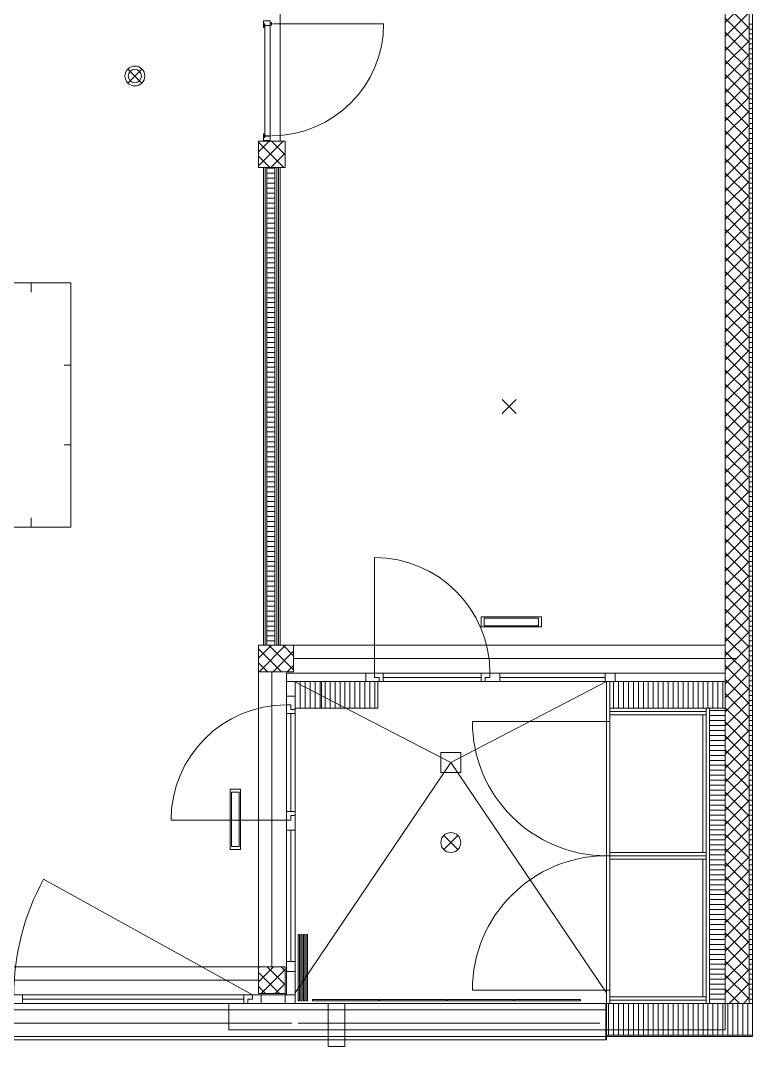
# Model space of a CAD drawing. Extents: x -5275 to 65950, y -3225 to 18875.
# Drawn here: x 60430 to 65950, y -500 to 7234 of the extents above; entities that cross this region are included whole.
import ezdxf

# ---------------------------------------------------------------- set-up
doc = ezdxf.new("R2010")
doc.units = 0
doc.header["$LTSCALE"] = 50
doc.layers.get('0').update_dxf_attribs({"lineweight": 25})
doc.layers.add('Zargen Fenster', color=7, linetype='Continuous', lineweight=25)

# ---------------------------------------------------------------- blocks, each defined once
blk = doc.blocks.new('Blockreferenz-A0MJL02HFC', base_point=(62225, 2325))
at = {"layer": 'Zargen Fenster', "color": 8, "lineweight": 13, "true_color": 0x808080}
for p, q in [((62225, 2426.6), (62323.4, 2525)), ((62397.6, 2325), (62225, 2497.6)), ((62229.5, 2325), (62429.5, 2525)), ((62489.5, 2339.1), (62303.6, 2525)), ((62335.6, 2325), (62489.5, 2478.9)), ((62489.5, 2445.2), (62409.7, 2525)), ((62291.5, 2325), (62225, 2391.5)), ((62441.6, 2325), (62489.5, 2372.9))]:
    blk.add_line(p, q, dxfattribs=at)
blk = doc.blocks.new('Blockreferenz-A0MJL087FC', base_point=(62726.9, 2050))
at = {"layer": 'Zargen Fenster', "color": 8, "lineweight": 13, "true_color": 0x808080}
for p, q in [((62726.9, 2050), (62726.9, 2250)), ((62764.4, 2050), (62764.4, 2250)), ((62801.9, 2050), (62801.9, 2250)), ((62839.4, 2050), (62839.4, 2250)), ((62876.9, 2050), (62876.9, 2250)), ((62914.4, 2050), (62914.4, 2250)), ((62951.9, 2050), (62951.9, 2250)), ((62989.4, 2050), (62989.4, 2250)), ((63026.9, 2050), (63026.9, 2250)), ((63064.4, 2050), (63064.4, 2250)), ((63101.9, 2050), (63101.9, 2250))]:
    blk.add_line(p, q, dxfattribs=at)
blk = doc.blocks.new('Blockreferenz-A0MJL08BFC', base_point=(62225, 6125))
at = {"layer": 'Zargen Fenster', "color": 8, "lineweight": 13, "true_color": 0x808080}
for p, q in [((62225, 6244.9), (62305.1, 6325)), ((62225, 6138.9), (62411.1, 6325)), ((62416, 6125), (62225, 6316)), ((62425, 6222), (62322, 6325)), ((62309.9, 6125), (62225, 6209.9)), ((62317.2, 6125), (62425, 6232.8)), ((62423.3, 6125), (62425, 6126.7))]:
    blk.add_line(p, q, dxfattribs=at)
blk = doc.blocks.new('Blockreferenz-A0MJL08DFC', base_point=(65745, -175))
at = {"layer": 'Zargen Fenster', "color": 8, "lineweight": 13, "true_color": 0x808080}
for p, q in [((65745, 7219.3), (65925, 7399.3)), ((65925, 7176.8), (65745, 7356.8)), ((65745, 7113.3), (65925, 7293.3)), ((65925, 7070.7), (65745, 7250.7)), ((65745, 7007.2), (65925, 7187.2)), ((65925, 6964.7), (65745, 7144.7)), ((65745, 6901.1), (65925, 7081.1)), ((65925, 6858.6), (65745, 7038.6)), ((65745, 6795.1), (65925, 6975.1)), ((65925, 6752.5), (65745, 6932.5)), ((65745, 6689), (65925, 6869)), ((65925, 6646.5), (65745, 6826.5)), ((65745, 6582.9), (65925, 6762.9)), ((65925, 6540.4), (65745, 6720.4)), ((65745, 6476.9), (65925, 6656.9)), ((65925, 6434.3), (65745, 6614.3)), ((65745, 6370.8), (65925, 6550.8)), ((65925, 6328.3), (65745, 6508.3)), ((65745, 6264.8), (65925, 6444.8)), ((65925, 6222.2), (65745, 6402.2)), ((65745, 6158.7), (65925, 6338.7)), ((65925, 6116.1), (65745, 6296.1)), ((65745, 6052.6), (65925, 6232.6)), ((65925, 6010.1), (65745, 6190.1)), ((65745, 5946.6), (65925, 6126.6)), ((65925, 5904), (65745, 6084)), ((65745, 5840.5), (65925, 6020.5)), ((65925, 5797.9), (65745, 5977.9)), ((65745, 5734.4), (65925, 5914.4)), ((65925, 5691.9), (65745, 5871.9)), ((65745, 5628.4), (65925, 5808.4)), ((65925, 5585.8), (65745, 5765.8)), ((65745, 5522.3), (65925, 5702.3)), ((65925, 5479.7), (65745, 5659.7)), ((65745, 5416.2), (65925, 5596.2)), ((65925, 5373.7), (65745, 5553.7)), ((65745, 5310.2), (65925, 5490.2)), ((65925, 5267.6), (65745, 5447.6)), ((65745, 5204.1), (65925, 5384.1)), ((65925, 5161.5), (65745, 5341.5)), ((65745, 5098), (65925, 5278)), ((65925, 5055.5), (65745, 5235.5)), ((65745, 4992), (65925, 5172)), ((65925, 4949.4), (65745, 5129.4)), ((65745, 4885.9), (65925, 5065.9)), ((65925, 4843.3), (65745, 5023.3)), ((65745, 4779.8), (65925, 4959.8)), ((65925, 4737.3), (65745, 4917.3)), ((65745, 4673.8), (65925, 4853.8)), ((65925, 4631.2), (65745, 4811.2)), ((65745, 4567.7), (65925, 4747.7)), ((65925, 4525.1), (65745, 4705.1)), ((65745, 4461.6), (65925, 4641.6)), ((65925, 4419.1), (65745, 4599.1)), ((65745, 4355.6), (65925, 4535.6)), ((65925, 4313), (65745, 4493)), ((65745, 4249.5), (65925, 4429.5)), ((65925, 4207), (65745, 4387)), ((65745, 4143.4), (65925, 4323.4)), ((65925, 4100.9), (65745, 4280.9)), ((65745, 4037.4), (65925, 4217.4)), ((65925, 3994.8), (65745, 4174.8)), ((65745, 3931.3), (65925, 4111.3)), ((65925, 3888.8), (65745, 4068.8)), ((65745, 3825.2), (65925, 4005.2)), ((65925, 3782.7), (65745, 3962.7)), ((65745, 3719.2), (65925, 3899.2)), ((65925, 3676.6), (65745, 3856.6)), ((65745, 3613.1), (65925, 3793.1)), ((65925, 3570.6), (65745, 3750.6)), ((65745, 3507), (65925, 3687)), ((65925, 3464.5), (65745, 3644.5)), ((65745, 3401), (65925, 3581)), ((65925, 3358.4), (65745, 3538.4)), ((65745, 3294.9), (65925, 3474.9)), ((65925, 3252.4), (65745, 3432.4)), ((65745, 3188.8), (65925, 3368.8)), ((65925, 3146.3), (65745, 3326.3)), ((65745, 3082.8), (65925, 3262.8)), ((65925, 3040.2), (65745, 3220.2)), ((65745, 2976.7), (65925, 3156.7)), ((65925, 2934.2), (65745, 3114.2)), ((65745, 2870.6), (65925, 3050.6)), ((65925, 2828.1), (65745, 3008.1)), ((65745, 2764.6), (65925, 2944.6)), ((65925, 2722), (65745, 2902)), ((65745, 2658.5), (65925, 2838.5)), ((65925, 2616), (65745, 2796)), ((65745, 2552.4), (65925, 2732.4)), ((65925, 2509.9), (65745, 2689.9)), ((65745, 2446.4), (65925, 2626.4)), ((65925, 2403.8), (65745, 2583.8)), ((65745, 2340.3), (65925, 2520.3)), ((65925, 2297.8), (65745, 2477.8)), ((65745, 2234.2), (65925, 2414.2)), ((65925, 2191.7), (65745, 2371.7)), ((65745, 2128.2), (65925, 2308.2)), ((65925, 2085.6), (65745, 2265.6)), ((65745, 2022.1), (65925, 2202.1)), ((65925, 1979.6), (65745, 2159.6)), ((65745, 1916), (65925, 2096)), ((65925, 1873.5), (65745, 2053.5)), ((65745, 1810), (65925, 1990)), ((65925, 1767.4), (65745, 1947.4)), ((65745, 1703.9), (65925, 1883.9)), ((65925, 1661.4), (65745, 1841.4)), ((65745, 1597.8), (65925, 1777.8)), ((65925, 1555.3), (65745, 1735.3)), ((65745, 1491.8), (65925, 1671.8)), ((65925, 1449.2), (65745, 1629.2)), ((65745, 1385.7), (65925, 1565.7)), ((65925, 1343.2), (65745, 1523.2)), ((65745, 1279.6), (65925, 1459.6)), ((65925, 1237.1), (65745, 1417.1)), ((65745, 1173.6), (65925, 1353.6)), ((65925, 1131), (65745, 1311)), ((65745, 1067.5), (65925, 1247.5)), ((65925, 1025), (65745, 1205)), ((65745, 961.5), (65925, 1141.5)), ((65925, 918.9), (65745, 1098.9)), ((65745, 855.4), (65925, 1035.4)), ((65925, 812.8), (65745, 992.8)), ((65745, 749.3), (65925, 929.3)), ((65925, 706.8), (65745, 886.8)), ((65745, 643.3), (65925, 823.3)), ((65925, 600.7), (65745, 780.7)), ((65745, 537.2), (65925, 717.2)), ((65925, 494.6), (65745, 674.6)), ((65745, 431.1), (65925, 611.1)), ((65925, 388.6), (65745, 568.6)), ((65745, 325.1), (65925, 505.1)), ((65925, 282.5), (65745, 462.5)), ((65745, 219), (65925, 399)), ((65925, 176.4), (65745, 356.4)), ((65745, 112.9), (65925, 292.9)), ((65925, 70.4), (65745, 250.4)), ((65745, 6.9), (65925, 186.9)), ((65925, -35.7), (65745, 144.3)), ((65745, -99.2), (65925, 80.8)), ((65925, -141.8), (65745, 38.2)), ((65852.2, -175), (65745, -67.8)), ((65775.3, -175), (65925, -25.3)), ((65881.3, -175), (65925, -131.3)), ((65746.1, -175), (65745, -173.9))]:
    blk.add_line(p, q, dxfattribs=at)
blk = doc.blocks.new('Blockreferenz-A0MJL08FFC', base_point=(62225, -100))
at = {"layer": 'Zargen Fenster', "color": 8, "lineweight": 13, "true_color": 0x808080}
for p, q in [((62225, 93.1), (62231.9, 100)), ((62225, -13), (62338, 100)), ((62244, -100), (62425, 81)), ((62425, -35.9), (62289.1, 100)), ((62425, 70.2), (62395.2, 100)), ((62383.1, -100), (62225, 58.1)), ((62277, -100), (62225, -48)), ((62350.1, -100), (62425, -25.1))]:
    blk.add_line(p, q, dxfattribs=at)
blk = doc.blocks.new('Blockreferenz-A0MJL08JFC', base_point=(62287.5, 2556.9))
at = {"layer": 'Zargen Fenster', "color": 8, "lineweight": 13, "true_color": 0x808080}
for p, q in [((62287.5, 6119.4), (62347.5, 6119.4)), ((62287.5, 6081.9), (62347.5, 6081.9)), ((62287.5, 6044.4), (62347.5, 6044.4)), ((62287.5, 6006.9), (62347.5, 6006.9)), ((62287.5, 5969.4), (62347.5, 5969.4)), ((62287.5, 5931.9), (62347.5, 5931.9)), ((62287.5, 5894.4), (62347.5, 5894.4)), ((62287.5, 5856.9), (62347.5, 5856.9)), ((62287.5, 5819.4), (62347.5, 5819.4)), ((62287.5, 5781.9), (62347.5, 5781.9)), ((62287.5, 5744.4), (62347.5, 5744.4)), ((62287.5, 5706.9), (62347.5, 5706.9)), ((62287.5, 5669.4), (62347.5, 5669.4)), ((62287.5, 5631.9), (62347.5, 5631.9)), ((62287.5, 5594.4), (62347.5, 5594.4)), ((62287.5, 5556.9), (62347.5, 5556.9)), ((62287.5, 5519.4), (62347.5, 5519.4)), ((62287.5, 5481.9), (62347.5, 5481.9)), ((62287.5, 5444.4), (62347.5, 5444.4)), ((62287.5, 5406.9), (62347.5, 5406.9)), ((62287.5, 5369.4), (62347.5, 5369.4)), ((62287.5, 5331.9), (62347.5, 5331.9)), ((62287.5, 5294.4), (62347.5, 5294.4)), ((62287.5, 5256.9), (62347.5, 5256.9)), ((62287.5, 5219.4), (62347.5, 5219.4)), ((62287.5, 5181.9), (62347.5, 5181.9)), ((62287.5, 5144.4), (62347.5, 5144.4)), ((62287.5, 5106.9), (62347.5, 5106.9)), ((62287.5, 5069.4), (62347.5, 5069.4)), ((62287.5, 5031.9), (62347.5, 5031.9)), ((62287.5, 4994.4), (62347.5, 4994.4)), ((62287.5, 4956.9), (62347.5, 4956.9)), ((62287.5, 4919.4), (62347.5, 4919.4)), ((62287.5, 4881.9), (62347.5, 4881.9)), ((62287.5, 4844.4), (62347.5, 4844.4)), ((62287.5, 4806.9), (62347.5, 4806.9)), ((62287.5, 4769.4), (62347.5, 4769.4)), ((62287.5, 4731.9), (62347.5, 4731.9)), ((62287.5, 4694.4), (62347.5, 4694.4)), ((62287.5, 4656.9), (62347.5, 4656.9)), ((62287.5, 4619.4), (62347.5, 4619.4)), ((62287.5, 4581.9), (62347.5, 4581.9)), ((62287.5, 4544.4), (62347.5, 4544.4)), ((62287.5, 4506.9), (62347.5, 4506.9)), ((62287.5, 4469.4), (62347.5, 4469.4)), ((62287.5, 4431.9), (62347.5, 4431.9)), ((62287.5, 4394.4), (62347.5, 4394.4)), ((62287.5, 4356.9), (62347.5, 4356.9)), ((62287.5, 4319.4), (62347.5, 4319.4)), ((62287.5, 4281.9), (62347.5, 4281.9)), ((62287.5, 4244.4), (62347.5, 4244.4)), ((62287.5, 4206.9), (62347.5, 4206.9)), ((62287.5, 4169.4), (62347.5, 4169.4)), ((62287.5, 4131.9), (62347.5, 4131.9)), ((62287.5, 4094.4), (62347.5, 4094.4)), ((62287.5, 4056.9), (62347.5, 4056.9)), ((62287.5, 4019.4), (62347.5, 4019.4)), ((62287.5, 3981.9), (62347.5, 3981.9)), ((62287.5, 3944.4), (62347.5, 3944.4)), ((62287.5, 3906.9), (62347.5, 3906.9)), ((62287.5, 3869.4), (62347.5, 3869.4)), ((62287.5, 3831.9), (62347.5, 3831.9)), ((62287.5, 3794.4), (62347.5, 3794.4)), ((62287.5, 3756.9), (62347.5, 3756.9)), ((62287.5, 3719.4), (62347.5, 3719.4)), ((62287.5, 3681.9), (62347.5, 3681.9)), ((62287.5, 3644.4), (62347.5, 3644.4)), ((62287.5, 3606.9), (62347.5, 3606.9)), ((62287.5, 3569.4), (62347.5, 3569.4)), ((62287.5, 3531.9), (62347.5, 3531.9)), ((62287.5, 3494.4), (62347.5, 3494.4)), ((62287.5, 3456.9), (62347.5, 3456.9)), ((62287.5, 3419.4), (62347.5, 3419.4)), ((62287.5, 3381.9), (62347.5, 3381.9)), ((62287.5, 3344.4), (62347.5, 3344.4)), ((62287.5, 3306.9), (62347.5, 3306.9)), ((62287.5, 3269.4), (62347.5, 3269.4)), ((62287.5, 3231.9), (62347.5, 3231.9)), ((62287.5, 3194.4), (62347.5, 3194.4)), ((62287.5, 3156.9), (62347.5, 3156.9)), ((62287.5, 3119.4), (62347.5, 3119.4)), ((62287.5, 3081.9), (62347.5, 3081.9)), ((62287.5, 3044.4), (62347.5, 3044.4)), ((62287.5, 3006.9), (62347.5, 3006.9)), ((62287.5, 2969.4), (62347.5, 2969.4)), ((62287.5, 2931.9), (62347.5, 2931.9)), ((62287.5, 2894.4), (62347.5, 2894.4)), ((62287.5, 2856.9), (62347.5, 2856.9)), ((62287.5, 2819.4), (62347.5, 2819.4)), ((62287.5, 2781.9), (62347.5, 2781.9)), ((62287.5, 2744.4), (62347.5, 2744.4)), ((62287.5, 2706.9), (62347.5, 2706.9)), ((62287.5, 2669.4), (62347.5, 2669.4)), ((62287.5, 2631.9), (62347.5, 2631.9)), ((62287.5, 2594.4), (62347.5, 2594.4)), ((62287.5, 2556.9), (62347.5, 2556.9))]:
    blk.add_line(p, q, dxfattribs=at)
blk = doc.blocks.new('Blockreferenz-A0MJL08NFC', base_point=(65925, -143.1))
at = {"layer": 'Zargen Fenster', "color": 8, "lineweight": 13, "true_color": 0x808080}
for p, q in [((65925, 7206.9), (65950, 7206.9)), ((65925, 7169.4), (65950, 7169.4)), ((65925, 7131.9), (65950, 7131.9)), ((65925, 7094.4), (65950, 7094.4)), ((65925, 7056.9), (65950, 7056.9)), ((65925, 7019.4), (65950, 7019.4)), ((65925, 6981.9), (65950, 6981.9)), ((65925, 6944.4), (65950, 6944.4)), ((65925, 6906.9), (65950, 6906.9)), ((65925, 6869.4), (65950, 6869.4)), ((65925, 6831.9), (65950, 6831.9)), ((65925, 6794.4), (65950, 6794.4)), ((65925, 6756.9), (65950, 6756.9)), ((65925, 6719.4), (65950, 6719.4)), ((65925, 6681.9), (65950, 6681.9)), ((65925, 6644.4), (65950, 6644.4)), ((65925, 6606.9), (65950, 6606.9)), ((65925, 6569.4), (65950, 6569.4)), ((65925, 6531.9), (65950, 6531.9)), ((65925, 6494.4), (65950, 6494.4)), ((65925, 6456.9), (65950, 6456.9)), ((65925, 6419.4), (65950, 6419.4)), ((65925, 6381.9), (65950, 6381.9)), ((65925, 6344.4), (65950, 6344.4)), ((65925, 6306.9), (65950, 6306.9)), ((65925, 6269.4), (65950, 6269.4)), ((65925, 6231.9), (65950, 6231.9)), ((65925, 6194.4), (65950, 6194.4)), ((65925, 6156.9), (65950, 6156.9)), ((65925, 6119.4), (65950, 6119.4)), ((65925, 6081.9), (65950, 6081.9)), ((65925, 6044.4), (65950, 6044.4)), ((65925, 6006.9), (65950, 6006.9)), ((65925, 5969.4), (65950, 5969.4)), ((65925, 5931.9), (65950, 5931.9)), ((65925, 5894.4), (65950, 5894.4)), ((65925, 5856.9), (65950, 5856.9)), ((65925, 5819.4), (65950, 5819.4)), ((65925, 5781.9), (65950, 5781.9)), ((65925, 5744.4), (65950, 5744.4)), ((65925, 5706.9), (65950, 5706.9)), ((65925, 5669.4), (65950, 5669.4)), ((65925, 5631.9), (65950, 5631.9)), ((65925, 5594.4), (65950, 5594.4)), ((65925, 5556.9), (65950, 5556.9)), ((65925, 5519.4), (65950, 5519.4)), ((65925, 5481.9), (65950, 5481.9)), ((65925, 5444.4), (65950, 5444.4)), ((65925, 5406.9), (65950, 5406.9)), ((65925, 5369.4), (65950, 5369.4)), ((65925, 5331.9), (65950, 5331.9)), ((65925, 5294.4), (65950, 5294.4)), ((65925, 5256.9), (65950, 5256.9)), ((65925, 5219.4), (65950, 5219.4)), ((65925, 5181.9), (65950, 5181.9)), ((65925, 5144.4), (65950, 5144.4)), ((65925, 5106.9), (65950, 5106.9)), ((65925, 5069.4), (65950, 5069.4)), ((65925, 5031.9), (65950, 5031.9)), ((65925, 4994.4), (65950, 4994.4)), ((65925, 4956.9), (65950, 4956.9)), ((65925, 4919.4), (65950, 4919.4)), ((65925, 4881.9), (65950, 4881.9)), ((65925, 4844.4), (65950, 4844.4)), ((65925, 4806.9), (65950, 4806.9)), ((65925, 4769.4), (65950, 4769.4)), ((65925, 4731.9), (65950, 4731.9)), ((65925, 4694.4), (65950, 4694.4)), ((65925, 4656.9), (65950, 4656.9)), ((65925, 4619.4), (65950, 4619.4)), ((65925, 4581.9), (65950, 4581.9)), ((65925, 4544.4), (65950, 4544.4)), ((65925, 4506.9), (65950, 4506.9)), ((65925, 4469.4), (65950, 4469.4)), ((65925, 4431.9), (65950, 4431.9)), ((65925, 4394.4), (65950, 4394.4)), ((65925, 4356.9), (65950, 4356.9)), ((65925, 4319.4), (65950, 4319.4)), ((65925, 4281.9), (65950, 4281.9)), ((65925, 4244.4), (65950, 4244.4)), ((65925, 4206.9), (65950, 4206.9)), ((65925, 4169.4), (65950, 4169.4)), ((65925, 4131.9), (65950, 4131.9)), ((65925, 4094.4), (65950, 4094.4)), ((65925, 4056.9), (65950, 4056.9)), ((65925, 4019.4), (65950, 4019.4)), ((65925, 3981.9), (65950, 3981.9)), ((65925, 3944.4), (65950, 3944.4)), ((65925, 3906.9), (65950, 3906.9)), ((65925, 3869.4), (65950, 3869.4)), ((65925, 3831.9), (65950, 3831.9)), ((65925, 3794.4), (65950, 3794.4)), ((65925, 3756.9), (65950, 3756.9)), ((65925, 3719.4), (65950, 3719.4)), ((65925, 3681.9), (65950, 3681.9)), ((65925, 3644.4), (65950, 3644.4)), ((65925, 3606.9), (65950, 3606.9)), ((65925, 3569.4), (65950, 3569.4)), ((65925, 3531.9), (65950, 3531.9)), ((65925, 3494.4), (65950, 3494.4)), ((65925, 3456.9), (65950, 3456.9)), ((65925, 3419.4), (65950, 3419.4)), ((65925, 3381.9), (65950, 3381.9)), ((65925, 3344.4), (65950, 3344.4)), ((65925, 3306.9), (65950, 3306.9)), ((65925, 3269.4), (65950, 3269.4)), ((65925, 3231.9), (65950, 3231.9)), ((65925, 3194.4), (65950, 3194.4)), ((65925, 3156.9), (65950, 3156.9)), ((65925, 3119.4), (65950, 3119.4)), ((65925, 3081.9), (65950, 3081.9)), ((65925, 3044.4), (65950, 3044.4)), ((65925, 3006.9), (65950, 3006.9)), ((65925, 2969.4), (65950, 2969.4)), ((65925, 2931.9), (65950, 2931.9)), ((65925, 2894.4), (65950, 2894.4)), ((65925, 2856.9), (65950, 2856.9)), ((65925, 2819.4), (65950, 2819.4)), ((65925, 2781.9), (65950, 2781.9)), ((65925, 2744.4), (65950, 2744.4)), ((65925, 2706.9), (65950, 2706.9)), ((65925, 2669.4), (65950, 2669.4)), ((65925, 2631.9), (65950, 2631.9)), ((65925, 2594.4), (65950, 2594.4)), ((65925, 2556.9), (65950, 2556.9)), ((65925, 2519.4), (65950, 2519.4)), ((65925, 2481.9), (65950, 2481.9)), ((65925, 2444.4), (65950, 2444.4)), ((65925, 2406.9), (65950, 2406.9)), ((65925, 2369.4), (65950, 2369.4)), ((65925, 2331.9), (65950, 2331.9)), ((65925, 2294.4), (65950, 2294.4)), ((65925, 2256.9), (65950, 2256.9)), ((65925, 2219.4), (65950, 2219.4)), ((65925, 2181.9), (65950, 2181.9)), ((65925, 2144.4), (65950, 2144.4)), ((65925, 2106.9), (65950, 2106.9)), ((65925, 2069.4), (65950, 2069.4)), ((65925, 2031.9), (65950, 2031.9)), ((65925, 1994.4), (65950, 1994.4)), ((65925, 1956.9), (65950, 1956.9)), ((65925, 1919.4), (65950, 1919.4)), ((65925, 1881.9), (65950, 1881.9)), ((65925, 1844.4), (65950, 1844.4)), ((65925, 1806.9), (65950, 1806.9)), ((65925, 1769.4), (65950, 1769.4)), ((65925, 1731.9), (65950, 1731.9)), ((65925, 1694.4), (65950, 1694.4)), ((65925, 1656.9), (65950, 1656.9)), ((65925, 1619.4), (65950, 1619.4)), ((65925, 1581.9), (65950, 1581.9)), ((65925, 1544.4), (65950, 1544.4)), ((65925, 1506.9), (65950, 1506.9)), ((65925, 1469.4), (65950, 1469.4)), ((65925, 1431.9), (65950, 1431.9)), ((65925, 1394.4), (65950, 1394.4)), ((65925, 1356.9), (65950, 1356.9)), ((65925, 1319.4), (65950, 1319.4)), ((65925, 1281.9), (65950, 1281.9)), ((65925, 1244.4), (65950, 1244.4)), ((65925, 1206.9), (65950, 1206.9)), ((65925, 1169.4), (65950, 1169.4)), ((65925, 1131.9), (65950, 1131.9)), ((65925, 1094.4), (65950, 1094.4)), ((65925, 1056.9), (65950, 1056.9)), ((65925, 1019.4), (65950, 1019.4)), ((65925, 981.9), (65950, 981.9)), ((65925, 944.4), (65950, 944.4)), ((65925, 906.9), (65950, 906.9)), ((65925, 869.4), (65950, 869.4)), ((65925, 831.9), (65950, 831.9)), ((65925, 794.4), (65950, 794.4)), ((65925, 756.9), (65950, 756.9)), ((65925, 719.4), (65950, 719.4)), ((65925, 681.9), (65950, 681.9)), ((65925, 644.4), (65950, 644.4)), ((65925, 606.9), (65950, 606.9)), ((65925, 569.4), (65950, 569.4)), ((65925, 531.9), (65950, 531.9)), ((65925, 494.4), (65950, 494.4)), ((65925, 456.9), (65950, 456.9)), ((65925, 419.4), (65950, 419.4)), ((65925, 381.9), (65950, 381.9)), ((65925, 344.4), (65950, 344.4)), ((65925, 306.9), (65950, 306.9)), ((65925, 269.4), (65950, 269.4)), ((65925, 231.9), (65950, 231.9)), ((65925, 194.4), (65950, 194.4)), ((65925, 156.9), (65950, 156.9)), ((65925, 119.4), (65950, 119.4)), ((65925, 81.9), (65950, 81.9)), ((65925, 44.4), (65950, 44.4)), ((65925, 6.9), (65950, 6.9)), ((65925, -30.6), (65950, -30.6)), ((65925, -68.1), (65950, -68.1)), ((65925, -105.6), (65950, -105.6)), ((65925, -143.1), (65950, -143.1))]:
    blk.add_line(p, q, dxfattribs=at)
blk = doc.blocks.new('Blockreferenz-A0MJL08PFC', base_point=(64864.4, -415))
at = {"layer": 'Zargen Fenster', "color": 8, "lineweight": 13, "true_color": 0x808080}
for p, q in [((64864.4, -415), (64864.4, -175)), ((64901.9, -415), (64901.9, -175)), ((64939.4, -415), (64939.4, -175)), ((64976.9, -415), (64976.9, -175)), ((65014.4, -415), (65014.4, -175)), ((65051.9, -415), (65051.9, -175)), ((65089.4, -415), (65089.4, -175)), ((65126.9, -415), (65126.9, -175)), ((65164.4, -415), (65164.4, -175)), ((65201.9, -415), (65201.9, -175)), ((65239.4, -415), (65239.4, -175)), ((65276.9, -415), (65276.9, -175)), ((65314.4, -415), (65314.4, -175)), ((65351.9, -415), (65351.9, -175)), ((65389.4, -415), (65389.4, -175)), ((65426.9, -415), (65426.9, -175)), ((65464.4, -415), (65464.4, -175)), ((65501.9, -415), (65501.9, -175)), ((65539.4, -415), (65539.4, -175)), ((65576.9, -415), (65576.9, -175)), ((65614.4, -415), (65614.4, -175)), ((65651.9, -415), (65651.9, -175)), ((65689.4, -415), (65689.4, -175)), ((65726.9, -415), (65726.9, -175)), ((65764.4, -415), (65764.4, -175)), ((65801.9, -415), (65801.9, -175)), ((65839.4, -415), (65839.4, -175)), ((65876.9, -415), (65876.9, -175)), ((65914.4, -415), (65914.4, -175))]:
    blk.add_line(p, q, dxfattribs=at)
blk = doc.blocks.new('Blockreferenz-A0MJL08RFC', base_point=(64901.9, 2050))
at = {"layer": 'Zargen Fenster', "color": 8, "lineweight": 13, "true_color": 0x808080}
for p, q in [((64901.9, 2050), (64901.9, 2250)), ((64939.4, 2050), (64939.4, 2250)), ((64976.9, 2050), (64976.9, 2250)), ((65014.4, 2050), (65014.4, 2250)), ((65051.9, 2050), (65051.9, 2250)), ((65089.4, 2050), (65089.4, 2250)), ((65126.9, 2050), (65126.9, 2250)), ((65164.4, 2050), (65164.4, 2250)), ((65201.9, 2050), (65201.9, 2250)), ((65239.4, 2050), (65239.4, 2250)), ((65276.9, 2050), (65276.9, 2250)), ((65314.4, 2050), (65314.4, 2250)), ((65351.9, 2050), (65351.9, 2250)), ((65389.4, 2050), (65389.4, 2250)), ((65426.9, 2050), (65426.9, 2250)), ((65464.4, 2050), (65464.4, 2250)), ((65501.9, 2050), (65501.9, 2250)), ((65539.4, 2050), (65539.4, 2250)), ((65576.9, 2050), (65576.9, 2250)), ((65614.4, 2050), (65614.4, 2250)), ((65651.9, 2050), (65651.9, 2250)), ((65689.4, 2050), (65689.4, 2250)), ((65726.9, 2050), (65726.9, 2250))]:
    blk.add_line(p, q, dxfattribs=at)
blk = doc.blocks.new('Blockreferenz-A0MJL08TFC', base_point=(65625, -143.1))
at = {"layer": 'Zargen Fenster', "color": 8, "lineweight": 13, "true_color": 0x808080}
for p, q in [((65625, 2031.9), (65745, 2031.9)), ((65625, 1994.4), (65745, 1994.4)), ((65625, 1956.9), (65745, 1956.9)), ((65625, 1919.4), (65745, 1919.4)), ((65625, 1881.9), (65745, 1881.9)), ((65625, 1844.4), (65745, 1844.4)), ((65625, 1806.9), (65745, 1806.9)), ((65625, 1769.4), (65745, 1769.4)), ((65625, 1731.9), (65745, 1731.9)), ((65625, 1694.4), (65745, 1694.4)), ((65625, 1656.9), (65745, 1656.9)), ((65625, 1619.4), (65745, 1619.4)), ((65625, 1581.9), (65745, 1581.9)), ((65625, 1544.4), (65745, 1544.4)), ((65625, 1506.9), (65745, 1506.9)), ((65625, 1469.4), (65745, 1469.4)), ((65625, 1431.9), (65745, 1431.9)), ((65625, 1394.4), (65745, 1394.4)), ((65625, 1356.9), (65745, 1356.9)), ((65625, 1319.4), (65745, 1319.4)), ((65625, 1281.9), (65745, 1281.9)), ((65625, 1244.4), (65745, 1244.4)), ((65625, 1206.9), (65745, 1206.9)), ((65625, 1169.4), (65745, 1169.4)), ((65625, 1131.9), (65745, 1131.9)), ((65625, 1094.4), (65745, 1094.4)), ((65625, 1056.9), (65745, 1056.9)), ((65625, 1019.4), (65745, 1019.4)), ((65625, 981.9), (65745, 981.9)), ((65625, 944.4), (65745, 944.4)), ((65625, 906.9), (65745, 906.9)), ((65625, 869.4), (65745, 869.4)), ((65625, 831.9), (65745, 831.9)), ((65625, 794.4), (65745, 794.4)), ((65625, 756.9), (65745, 756.9)), ((65625, 719.4), (65745, 719.4)), ((65625, 681.9), (65745, 681.9)), ((65625, 644.4), (65745, 644.4)), ((65625, 606.9), (65745, 606.9)), ((65625, 569.4), (65745, 569.4)), ((65625, 531.9), (65745, 531.9)), ((65625, 494.4), (65745, 494.4)), ((65625, 456.9), (65745, 456.9)), ((65625, 419.4), (65745, 419.4)), ((65625, 381.9), (65745, 381.9)), ((65625, 344.4), (65745, 344.4)), ((65625, 306.9), (65745, 306.9)), ((65625, 269.4), (65745, 269.4)), ((65625, 231.9), (65745, 231.9)), ((65625, 194.4), (65745, 194.4)), ((65625, 156.9), (65745, 156.9)), ((65625, 119.4), (65745, 119.4)), ((65625, 81.9), (65745, 81.9)), ((65625, 44.4), (65745, 44.4)), ((65625, 6.9), (65745, 6.9)), ((65625, -30.6), (65745, -30.6)), ((65625, -68.1), (65745, -68.1)), ((65625, -105.6), (65745, -105.6)), ((65625, -143.1), (65745, -143.1))]:
    blk.add_line(p, q, dxfattribs=at)
blk = doc.blocks.new('Blockreferenz-A0MJL0DHFC', base_point=(62501.9, 2050))
at = {"layer": 'Zargen Fenster', "color": 8, "lineweight": 13, "true_color": 0x808080}
for p, q in [((62501.9, 2050), (62501.9, 2250)), ((62539.4, 2050), (62539.4, 2250)), ((62576.9, 2050), (62576.9, 2250)), ((62614.4, 2050), (62614.4, 2250)), ((62651.9, 2050), (62651.9, 2250)), ((62689.4, 2050), (62689.4, 2250))]:
    blk.add_line(p, q, dxfattribs=at)

msp = doc.modelspace()

# ---------------------------------------------------------------- hatches: boundary and pattern name
at = {"layer": 'Zargen Fenster', "linetype": 'Continuous', "lineweight": 13, "true_color": 0x808080}
msp.add_hatch(color=8, dxfattribs=at).paths.add_polyline_path([(64845, -175), (64845, -450), (64850, -450), (64850, -175)], flags=0)

# ---------------------------------------------------------------- linework, layer by layer
at = {"layer": 'Zargen Fenster', "color": 8, "linetype": 'Continuous', "lineweight": 13, "true_color": 0x808080}
for p, q in [((65745, 16025), (65745, -375)), ((65950, -425), (65950, 16075)), ((65925, 15825), (65925, -175)), ((62387.5, 8015), (62387.5, 6325)), ((62313, 7232), (62262.5, 7232)), ((62262.5, 7232), (62262.5, 7180)), ((62265.5, 7180), (62265.5, 7208)), ((62265.5, 7208), (62272.5, 7208)), ((62272.5, 7208), (62272.5, 7197)), ((62272.5, 7197), (62313, 7197)), ((62273, 7195), (62313, 7195)), ((62273, 6365), (62273, 7195)), ((62336.3, 7209.4), (62311.4, 7209.4)), ((62313, 7197), (62313, 7232)), ((62313, 7195), (62313, 6365)), ((62323.9, 7197), (62323.9, 7221.9)), ((63168.3, 7209.4), (62341.9, 7209.4)), ((62262.5, 7180), (62265.5, 7180)), ((61239.5, 6762), (61345.5, 6868)), ((61345.5, 6762), (61239.5, 6868)), ((62265.5, 6380), (62262.5, 6380)), ((62262.5, 6380), (62262.5, 6328)), ((62265.5, 6352), (62265.5, 6380)), ((62272.5, 6352), (62265.5, 6352)), ((62313, 6363), (62272.5, 6363)), ((62272.5, 6363), (62272.5, 6352)), ((62313, 6365), (62273, 6365)), ((62313, 6328), (62313, 6363)), ((62425, 6325), (62225, 6325)), ((62225, 6325), (62225, 6125)), ((62262.5, 6328), (62313, 6328)), ((62425, 6125), (62425, 6325)), ((62225, 6125), (62425, 6125)), ((62262.5, 2525), (62262.5, 6125)), ((62275, 6125), (62275, 2525)), ((62287.5, 2525), (62287.5, 6125)), ((62347.5, 6125), (62347.5, 2525)), ((62362.5, 2525), (62362.5, 6125)), ((62375, 2525), (62375, 6125)), ((62387.5, 6125), (62387.5, 2525)), ((60510, 5255), (60510, 5185)), ((60810, 4635), (60760, 4635)), ((64062, 4378), (64168, 4272)), ((64168, 4378), (64062, 4272)), ((60810, 4035), (60760, 4035)), ((60510, 3415), (60510, 3485)), ((63100, 2282.5), (63100, 3185)), ((64359.7, 2738), (63904.7, 2738)), ((63904.7, 2738), (63904.7, 2662)), ((64337.3, 2729.5), (63927.2, 2729.5)), ((63927.2, 2729.5), (63927.2, 2670.5)), ((64337.3, 2670.5), (64337.3, 2729.5)), ((64359.7, 2662), (64359.7, 2738)), ((63904.7, 2662), (64359.7, 2662)), ((63927.2, 2670.5), (64337.3, 2670.5)), ((62225, 2525), (65745, 2525)), ((62225, -100), (62225, 2525)), ((62489.5, 2525), (62489.5, 2325)), ((65825, 2425), (62489.5, 2425)), ((62489.5, 2325), (62225, 2325)), ((62325, 100), (62325, 2325)), ((62435, 2315), (65745, 2315)), ((62435, -110), (62435, 2315)), ((62435, 2250), (65745, 2250)), ((62500, -175), (62500, 2250)), ((62505, 2245), (63675, 1640)), ((62700, 2250), (62700, 2050)), ((63035, 2315), (63035, 2250)), ((63100, 2282.5), (63135, 2282.5)), ((63125, 2250), (63125, 2050)), ((63135, 2282.5), (63135, 2250)), ((63165, 2315), (63165, 2250)), ((63165, 2282.5), (63905, 2282.5)), ((63675, 1640), (64850, 2250)), ((63905, 2250), (63905, 2315)), ((63935, 2282.5), (63935, 2250)), ((63970, 2282.5), (63935, 2282.5)), ((63970, 2315), (63970, 2282.5)), ((64045, 2250), (64045, 2315)), ((64045, 2282.5), (64840, 2282.5)), ((64840, 2315), (64840, 2250)), ((64850, -450), (64850, 2250)), ((64875, -175), (64875, 2250)), ((64915, 2250), (64915, 2315)), ((62435, 2140), (62500, 2140)), ((62435, 2075), (62467.5, 2075)), ((62467.5, 2075), (62467.5, 2040)), ((62467.5, 2040), (62500, 2040)), ((63125, 2050), (62500, 2050)), ((65745, 2050), (64875, 2050)), ((65600, 2025), (64875, 2025)), ((65600, 2050), (65600, -175)), ((65625, 2050), (65625, -175)), ((62435, 2010), (62500, 2010)), ((62467.5, 2010), (62467.5, 1270)), ((64875, 1950), (63837.5, 1950)), ((64875, 2000), (65600, 2000)), ((65575, 2000), (65575, 962.5)), ((63750, 1715), (63600, 1715)), ((63600, 1715), (63600, 1565)), ((63750, 1565), (63750, 1715)), ((63675, 1640), (62500, -95)), ((63675, 1640), (64850, -95)), ((63600, 1565), (63750, 1565)), ((62088, 1440), (62012, 1440)), ((62012, 1440), (62012, 985)), ((62079.5, 1417.5), (62020.5, 1417.5)), ((62020.5, 1417.5), (62020.5, 1007.5)), ((62079.5, 1007.5), (62079.5, 1417.5)), ((62088, 985), (62088, 1440)), ((62500, 1270), (62435, 1270)), ((62467.5, 1205), (62467.5, 1240)), ((62467.5, 1240), (62500, 1240)), ((62467.5, 1205), (61565, 1205)), ((62500, 1130), (62435, 1130)), ((62467.5, 1130), (62467.5, 140)), ((63622, 984.5), (63728, 1090.5)), ((63728, 984.5), (63622, 1090.5)), ((62020.5, 1007.5), (62079.5, 1007.5)), ((62012, 985), (62088, 985)), ((64850, 937.5), (65600, 937.5)), ((65600, 962.5), (64875, 962.5)), ((65600, 912.5), (64875, 912.5)), ((65575, 912.5), (65575, -125)), ((60604.2, 760), (62180, -110)), ((62525, 345), (62535, 345)), ((62525, -155), (62525, 345)), ((62535, 345), (62535, -155)), ((62545, 345), (62555, 345)), ((62545, -155), (62545, 345)), ((62555, 345), (62555, -155)), ((62565, 345), (62575, 345)), ((62565, -155), (62565, 345)), ((62575, 345), (62575, -155)), ((62585, 345), (62595, 345)), ((62585, -155), (62585, 345)), ((62595, 345), (62595, -155)), ((62425, 100), (53425, 100)), ((62425, -175), (62425, 100)), ((62500, 140), (62435, 140)), ((62435, 65), (62500, 65)), ((62225, 0), (58092.5, 0)), ((64875, -75), (63837.5, -75)), ((62500, -110), (53350, -110)), ((60445, -175), (60445, -110)), ((60445, -142.5), (62115, -142.5)), ((62115, -110), (62115, -175)), ((62145, -142.5), (62145, -175)), ((62180, -142.5), (62145, -142.5)), ((62180, -110), (62180, -142.5)), ((62225, -100), (62425, -100)), ((62245, -175), (62245, -110)), ((62632.1, -145), (63132.1, -145)), ((62632.1, -155), (62632.1, -145)), ((63132.1, -145), (63132.1, -155)), ((63139.3, -145), (63639.3, -145)), ((63139.3, -155), (63139.3, -145)), ((63639.3, -145), (63639.3, -155)), ((63646.4, -145), (64146.4, -145)), ((63646.4, -155), (63646.4, -145)), ((64146.4, -145), (64146.4, -155)), ((64153.6, -145), (64653.6, -145)), ((64153.6, -155), (64153.6, -145)), ((64653.6, -145), (64653.6, -155)), ((64875, -125), (65600, -125)), ((65600, -150), (64875, -150)), ((65950, -175), (-5025, -175)), ((58725, -225), (64850, -225)), ((62000, -375), (62000, -175)), ((62535, -155), (62525, -155)), ((62555, -155), (62545, -155)), ((62575, -155), (62565, -155)), ((62595, -155), (62585, -155)), ((63132.1, -155), (62632.1, -155)), ((62750, -500), (62750, -175)), ((62875, -500), (62875, -175)), ((63639.3, -155), (63139.3, -155)), ((64146.4, -155), (63646.4, -155)), ((64653.6, -155), (64153.6, -155)), ((64845, -450), (64845, -175)), ((58775, -325), (62475, -325)), ((65745, -375), (62000, -375)), ((64800, -325), (62525, -325)), ((65950, -425), (-5275, -425)), ((64850, -450), (58725, -450)), ((65950, -415), (64850, -415)), ((62750, -500), (62875, -500))]:
    msp.add_line(p, q, dxfattribs=at)
msp.add_lwpolyline([(60810, 3415), (59910, 3415), (59910, 5255), (60810, 5255)], close=True, dxfattribs=at)
for centre, radius in [((61292.5, 6815), 75), ((61292.5, 6815), 50), ((63675, 1037.5), 75)]:
    msp.add_circle(centre, radius, dxfattribs=at)
for centre, radius, start, end in [((62323.9, 7209.4), 844.4, 270, 0), ((63100, 2315), 870, 0, 90), ((62435, 1205), 870, 90, 180), ((64850, 1950), 1012.5, 180, 270), ((64850, -75), 1012.5, 90, 180), ((62180, -110), 1800, 151.09666, 180)]:
    msp.add_arc(centre, radius, start, end, dxfattribs=at)

# ---------------------------------------------------------------- block references
for name, p in [('Blockreferenz-A0MJL08DFC', (65745, -175)), ('Blockreferenz-A0MJL08NFC', (65925, -143.1)), ('Blockreferenz-A0MJL08BFC', (62225, 6125)), ('Blockreferenz-A0MJL08JFC', (62287.5, 2556.9)), ('Blockreferenz-A0MJL02HFC', (62225, 2325)), ('Blockreferenz-A0MJL0DHFC', (62501.9, 2050)), ('Blockreferenz-A0MJL087FC', (62726.9, 2050)), ('Blockreferenz-A0MJL08RFC', (64901.9, 2050)), ('Blockreferenz-A0MJL08TFC', (65625, -143.1)), ('Blockreferenz-A0MJL08FFC', (62225, -100)), ('Blockreferenz-A0MJL08PFC', (64864.4, -415))]:
    msp.add_blockref(name, p)

doc.saveas('drawing.dxf')
